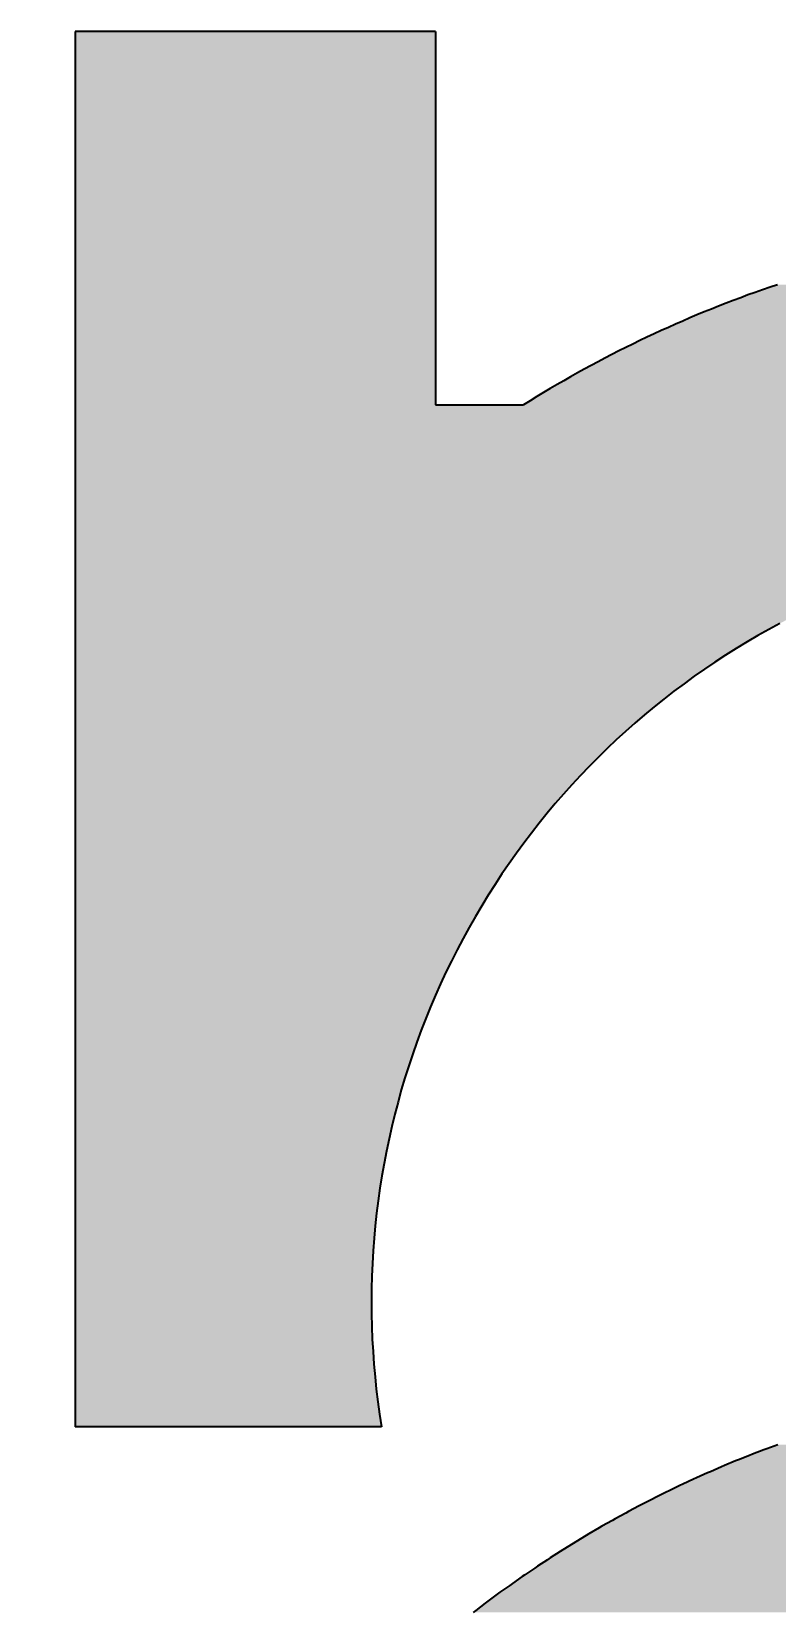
# Model space of a CAD drawing. Header units: inches. Extents: x -225 to -89, y -302 to -258.
# Drawn here: x -169.6341 to -169.5333, y -267.1781 to -266.9644 of the extents above; entities that cross this region are included whole.
import ezdxf

# ---------------------------------------------------------------- set-up
doc = ezdxf.new("R2010")
doc.units = ezdxf.units.IN
doc.header["$MEASUREMENT"] = 0
doc.layers.add('A-Elev-Line-01', color=252, linetype='Continuous', lineweight=35)

# ---------------------------------------------------------------- blocks, each defined once
blk = doc.blocks.new('*U15')
at = {"color": 40, "linetype": 'Continuous'}
for p, q in [((632.37, 1332.79), (632.37, 1303.07)), ((661.06, 1332.79), (661.06, 1303.07)), ((686.5, 1312.03), (685.91, 1311.82)), ((687.08, 1312.24), (686.5, 1312.03)), ((687.68, 1312.44), (687.08, 1312.24)), ((688.26, 1312.64), (687.68, 1312.44)), ((683.01, 1310.7), (682.43, 1310.47)), ((683.58, 1310.93), (683.01, 1310.7)), ((684.17, 1311.16), (683.58, 1310.93)), ((684.74, 1311.38), (684.17, 1311.16)), ((685.34, 1311.6), (684.74, 1311.38)), ((685.91, 1311.82), (685.34, 1311.6)), ((680.14, 1309.49), (679.58, 1309.24)), ((680.72, 1309.74), (680.14, 1309.49)), ((681.28, 1309.99), (680.72, 1309.74)), ((681.86, 1310.23), (681.28, 1309.99)), ((682.43, 1310.47), (681.86, 1310.23)), ((677.32, 1308.19), (676.75, 1307.91)), ((677.88, 1308.45), (677.32, 1308.19)), ((678.45, 1308.72), (677.88, 1308.45)), ((679, 1308.98), (678.45, 1308.72)), ((679.58, 1309.24), (679, 1308.98)), ((675.09, 1307.08), (674.53, 1306.79)), ((675.64, 1307.36), (675.09, 1307.08)), ((676.2, 1307.64), (675.64, 1307.36)), ((676.75, 1307.91), (676.2, 1307.64)), ((672.89, 1305.91), (672.34, 1305.61)), ((673.43, 1306.21), (672.89, 1305.91)), ((673.99, 1306.5), (673.43, 1306.21)), ((674.53, 1306.79), (673.99, 1306.5)), ((670.72, 1304.68), (670.18, 1304.37)), ((671.26, 1304.99), (670.72, 1304.68)), ((671.8, 1305.3), (671.26, 1304.99)), ((672.34, 1305.61), (671.8, 1305.3)), ((668.59, 1303.4), (668.05, 1303.07)), ((669.11, 1303.73), (668.59, 1303.4)), ((669.65, 1304.05), (669.11, 1303.73)), ((670.18, 1304.37), (669.65, 1304.05)), ((632.37, 1303.07), (632.37, 1302.74)), ((632.37, 1302.74), (632.37, 1302.07)), ((632.37, 1302.07), (632.37, 1301.38)), ((632.37, 1301.38), (632.37, 1300.67)), ((632.37, 1300.67), (632.37, 1299.96)), ((632.37, 1299.96), (632.37, 1299.23)), ((632.37, 1299.23), (632.37, 1298.49)), ((632.37, 1298.49), (632.37, 1297.73)), ((632.37, 1297.73), (632.37, 1296.96)), ((632.37, 1296.96), (632.37, 1296.18)), ((632.37, 1296.18), (632.37, 1295.39)), ((632.37, 1295.39), (632.37, 1294.58)), ((632.37, 1294.58), (632.37, 1293.76)), ((632.37, 1293.76), (632.37, 1292.93)), ((632.37, 1292.93), (632.37, 1292.82)), ((632.37, 1292.82), (632.37, 1292.81)), ((632.37, 1292.81), (632.37, 1292.79)), ((632.37, 1292.79), (632.37, 1292.75)), ((632.37, 1292.75), (632.37, 1292.7)), ((632.37, 1292.7), (632.37, 1292.63)), ((632.37, 1292.63), (632.37, 1292.54)), ((632.37, 1292.54), (632.37, 1292.44)), ((632.37, 1292.44), (632.37, 1292.32)), ((632.37, 1292.32), (632.37, 1292.18)), ((632.37, 1292.18), (632.37, 1292.03)), ((632.37, 1292.03), (632.37, 1291.86)), ((632.37, 1291.86), (632.37, 1291.68)), ((632.37, 1291.68), (632.37, 1291.48)), ((632.37, 1291.48), (632.37, 1291.26)), ((632.37, 1291.26), (632.37, 1291.03)), ((632.37, 1291.03), (632.37, 1290.78)), ((632.37, 1290.78), (632.37, 1290.52)), ((632.37, 1290.52), (632.37, 1290.24)), ((632.37, 1290.24), (632.37, 1289.94)), ((632.37, 1289.94), (632.37, 1289.63)), ((632.37, 1289.63), (632.37, 1289.3)), ((632.37, 1289.3), (632.37, 1288.96)), ((632.37, 1288.96), (632.37, 1288.6)), ((632.37, 1288.6), (632.37, 1288.23)), ((632.37, 1288.23), (632.37, 1287.84)), ((632.37, 1287.84), (632.37, 1287.44)), ((632.37, 1287.44), (632.37, 1287.02)), ((632.37, 1287.02), (632.37, 1286.58)), ((632.37, 1286.58), (632.37, 1286.14)), ((632.37, 1286.14), (632.37, 1285.67)), ((632.37, 1285.67), (632.37, 1285.19)), ((688.46, 1285.67), (687.58, 1285.19)), ((632.37, 1285.19), (632.37, 1284.7)), ((632.37, 1284.7), (632.37, 1284.2)), ((686.7, 1284.7), (685.84, 1284.2)), ((687.58, 1285.19), (686.7, 1284.7)), ((632.37, 1284.2), (632.37, 1283.68)), ((632.37, 1283.68), (632.37, 1283.14)), ((632.37, 1283.14), (632.37, 1282.59)), ((684.13, 1283.14), (683.29, 1282.59)), ((684.98, 1283.68), (684.13, 1283.14)), ((685.84, 1284.2), (684.98, 1283.68)), ((632.37, 1282.59), (632.37, 1282.03)), ((632.37, 1282.03), (632.37, 1281.46)), ((682.46, 1282.03), (681.64, 1281.46)), ((683.29, 1282.59), (682.46, 1282.03)), ((632.37, 1281.46), (632.37, 1280.87)), ((632.37, 1280.87), (632.37, 1280.27)), ((680.83, 1280.87), (680.03, 1280.27)), ((681.64, 1281.46), (680.83, 1280.87)), ((632.37, 1280.27), (632.37, 1279.65)), ((632.37, 1279.65), (632.37, 1279.02)), ((679.23, 1279.65), (678.45, 1279.02)), ((680.03, 1280.27), (679.23, 1279.65)), ((632.37, 1279.02), (632.37, 1278.38)), ((632.37, 1278.38), (632.37, 1277.73)), ((677.68, 1278.38), (676.92, 1277.73)), ((678.45, 1279.02), (677.68, 1278.38)), ((632.37, 1277.73), (632.37, 1277.07)), ((632.37, 1277.07), (632.37, 1276.39)), ((676.17, 1277.07), (675.43, 1276.39)), ((676.92, 1277.73), (676.17, 1277.07)), ((632.37, 1276.39), (632.37, 1275.7)), ((632.37, 1275.7), (632.37, 1275)), ((674.7, 1275.7), (673.99, 1275)), ((675.43, 1276.39), (674.7, 1275.7)), ((632.37, 1275), (632.37, 1274.28)), ((632.37, 1274.28), (632.37, 1273.56)), ((673.28, 1274.28), (672.59, 1273.56)), ((673.99, 1275), (673.28, 1274.28)), ((632.37, 1273.56), (632.37, 1272.82)), ((672.59, 1273.56), (671.91, 1272.82)), ((632.37, 1272.82), (632.37, 1272.08)), ((632.37, 1272.08), (632.37, 1271.32)), ((671.24, 1272.08), (670.58, 1271.32)), ((671.91, 1272.82), (671.24, 1272.08)), ((632.37, 1271.32), (632.37, 1270.55)), ((632.37, 1270.55), (632.37, 1269.77)), ((669.94, 1270.55), (669.3, 1269.77)), ((670.58, 1271.32), (669.94, 1270.55)), ((632.37, 1269.77), (632.37, 1268.98)), ((669.3, 1269.77), (668.69, 1268.98)), ((632.37, 1268.98), (632.37, 1268.18)), ((632.37, 1268.18), (632.37, 1267.37)), ((668.08, 1268.18), (667.49, 1267.37)), ((668.69, 1268.98), (668.08, 1268.18)), ((632.37, 1267.37), (632.37, 1266.56)), ((667.49, 1267.37), (666.91, 1266.56)), ((632.37, 1266.56), (632.37, 1265.73)), ((632.37, 1265.73), (632.37, 1264.89)), ((666.34, 1265.73), (665.79, 1264.89)), ((666.91, 1266.56), (666.34, 1265.73)), ((632.37, 1264.89), (632.37, 1264.04)), ((665.79, 1264.89), (665.25, 1264.04)), ((632.37, 1264.04), (632.37, 1263.19)), ((632.37, 1263.19), (632.37, 1262.33)), ((664.73, 1263.19), (664.22, 1262.33)), ((665.25, 1264.04), (664.73, 1263.19)), ((632.37, 1262.33), (632.37, 1261.45)), ((664.22, 1262.33), (663.72, 1261.45)), ((632.37, 1261.45), (632.37, 1260.58)), ((632.37, 1260.58), (632.37, 1259.69)), ((663.24, 1260.58), (662.77, 1259.69)), ((663.72, 1261.45), (663.24, 1260.58)), ((632.37, 1259.69), (632.37, 1258.79)), ((662.77, 1259.69), (662.32, 1258.79)), ((632.37, 1258.79), (632.37, 1257.89)), ((632.37, 1257.89), (632.37, 1256.98)), ((661.88, 1257.89), (661.46, 1256.98)), ((662.32, 1258.79), (661.88, 1257.89)), ((632.37, 1256.98), (632.37, 1256.07)), ((661.46, 1256.98), (661.05, 1256.07)), ((632.37, 1256.07), (632.37, 1255.14)), ((661.05, 1256.07), (660.66, 1255.14)), ((632.37, 1255.14), (632.37, 1254.21)), ((632.37, 1254.21), (632.37, 1253.28)), ((660.28, 1254.21), (659.92, 1253.28)), ((660.66, 1255.14), (660.28, 1254.21)), ((632.37, 1253.28), (632.37, 1252.34)), ((659.92, 1253.28), (659.57, 1252.34)), ((632.37, 1252.34), (632.37, 1251.39)), ((659.57, 1252.34), (659.24, 1251.39)), ((632.37, 1251.39), (632.37, 1250.44)), ((632.37, 1250.44), (632.37, 1249.48)), ((658.92, 1250.44), (658.62, 1249.48)), ((659.24, 1251.39), (658.92, 1250.44)), ((632.37, 1249.48), (632.37, 1248.52)), ((658.62, 1249.48), (658.33, 1248.52)), ((632.37, 1248.52), (632.37, 1247.56)), ((658.33, 1248.52), (658.07, 1247.56)), ((632.37, 1247.56), (632.37, 1246.59)), ((632.37, 1246.59), (632.37, 1245.61)), ((657.81, 1246.59), (657.57, 1245.61)), ((658.07, 1247.56), (657.81, 1246.59)), ((632.37, 1245.61), (632.37, 1244.63)), ((657.57, 1245.61), (657.35, 1244.63)), ((632.37, 1244.63), (632.37, 1243.65)), ((657.35, 1244.63), (657.15, 1243.65)), ((632.37, 1243.65), (632.37, 1242.67)), ((657.15, 1243.65), (656.96, 1242.67)), ((632.37, 1242.67), (632.37, 1241.68)), ((632.37, 1241.68), (632.37, 1240.69)), ((656.79, 1241.68), (656.63, 1240.69)), ((656.96, 1242.67), (656.79, 1241.68)), ((632.37, 1240.69), (632.37, 1239.7)), ((656.63, 1240.69), (656.49, 1239.7)), ((632.37, 1239.7), (632.37, 1238.7)), ((656.49, 1239.7), (656.36, 1238.7)), ((632.37, 1238.7), (632.37, 1237.71)), ((656.36, 1238.7), (656.26, 1237.71)), ((632.37, 1237.71), (632.37, 1236.71)), ((632.37, 1236.71), (632.37, 1235.71)), ((656.16, 1236.71), (656.09, 1235.71)), ((656.26, 1237.71), (656.16, 1236.71)), ((632.37, 1235.71), (632.37, 1234.71)), ((656.09, 1235.71), (656.03, 1234.71)), ((632.37, 1234.71), (632.37, 1233.7)), ((656.03, 1234.71), (655.99, 1233.7)), ((632.37, 1233.7), (632.37, 1232.7)), ((655.99, 1233.7), (655.96, 1232.7)), ((632.37, 1232.7), (632.37, 1231.7)), ((632.37, 1231.7), (632.37, 1230.7)), ((655.96, 1232.7), (655.95, 1231.7)), ((655.95, 1231.7), (655.96, 1230.7)), ((632.37, 1230.7), (632.37, 1229.69)), ((655.96, 1230.7), (655.98, 1229.69)), ((632.37, 1229.69), (632.37, 1228.69)), ((655.98, 1229.69), (656.02, 1228.69)), ((632.37, 1228.69), (632.37, 1227.69)), ((632.37, 1227.69), (632.37, 1226.69)), ((656.02, 1228.69), (656.08, 1227.69)), ((656.08, 1227.69), (656.15, 1226.69)), ((632.37, 1226.69), (632.37, 1225.69)), ((656.15, 1226.69), (656.24, 1225.69)), ((632.37, 1225.69), (632.37, 1224.69)), ((656.24, 1225.69), (656.34, 1224.69)), ((632.37, 1224.69), (632.37, 1223.7)), ((656.34, 1224.69), (656.46, 1223.7)), ((632.37, 1223.7), (632.37, 1222.7)), ((632.37, 1222.7), (632.37, 1221.71)), ((656.46, 1223.7), (656.6, 1222.7)), ((656.6, 1222.7), (656.76, 1221.71)), ((688.3, 1220.28), (687.41, 1219.95)), ((684.92, 1218.98), (684.04, 1218.61)), ((685.16, 1219.07), (684.92, 1218.98)), ((686.04, 1219.43), (685.16, 1219.07)), ((686.28, 1219.52), (686.04, 1219.43)), ((687.17, 1219.86), (686.28, 1219.52)), ((687.41, 1219.95), (687.17, 1219.86)), ((681.83, 1217.64), (681.59, 1217.53)), ((682.69, 1218.03), (681.83, 1217.64)), ((682.93, 1218.13), (682.69, 1218.03)), ((683.8, 1218.51), (682.93, 1218.13)), ((684.04, 1218.61), (683.8, 1218.51)), ((679.41, 1216.49), (678.56, 1216.07)), ((679.64, 1216.61), (679.41, 1216.49)), ((680.5, 1217.02), (679.64, 1216.61)), ((680.73, 1217.13), (680.5, 1217.02)), ((681.59, 1217.53), (680.73, 1217.13)), ((677.25, 1215.4), (676.41, 1214.95)), ((677.48, 1215.52), (677.25, 1215.4)), ((678.33, 1215.95), (677.48, 1215.52)), ((678.56, 1216.07), (678.33, 1215.95)), ((675.13, 1214.25), (674.3, 1213.78)), ((675.35, 1214.37), (675.13, 1214.25)), ((676.19, 1214.83), (675.35, 1214.37)), ((676.41, 1214.95), (676.19, 1214.83)), ((673.03, 1213.04), (672.22, 1212.55)), ((673.26, 1213.17), (673.03, 1213.04)), ((674.08, 1213.65), (673.26, 1213.17)), ((674.3, 1213.78), (674.08, 1213.65)), ((670.97, 1211.77), (670.17, 1211.26)), ((671.19, 1211.91), (670.97, 1211.77)), ((672, 1212.41), (671.19, 1211.91)), ((672.22, 1212.55), (672, 1212.41)), ((668.95, 1210.46), (668.16, 1209.92)), ((669.16, 1210.6), (668.95, 1210.46)), ((669.95, 1211.12), (669.16, 1210.6)), ((670.17, 1211.26), (669.95, 1211.12)), ((666.96, 1209.08), (666.18, 1208.53)), ((667.17, 1209.23), (666.96, 1209.08)), ((667.95, 1209.78), (667.17, 1209.23)), ((668.16, 1209.92), (667.95, 1209.78)), ((665, 1207.66), (664.25, 1207.08)), ((665.21, 1207.81), (665, 1207.66)), ((665.97, 1208.38), (665.21, 1207.81)), ((666.18, 1208.53), (665.97, 1208.38)), ((664.25, 1207.08), (664.04, 1206.93))]:
    blk.add_line(p, q, dxfattribs=at)
for points in [[(632.37, 1332.79), (632.37, 1303.07), (661.06, 1303.07)], [(686.5, 1312.03), (685.91, 1311.82), (751.16, 1311.82)], [(687.08, 1312.24), (686.5, 1312.03), (750.58, 1312.03)], [(687.68, 1312.44), (687.08, 1312.24), (749.99, 1312.24)], [(688.26, 1312.64), (687.68, 1312.44), (749.4, 1312.44)], [(683.01, 1310.7), (682.43, 1310.47), (754.64, 1310.47)], [(683.58, 1310.93), (683.01, 1310.7), (754.07, 1310.7)], [(684.17, 1311.16), (683.58, 1310.93), (753.49, 1310.93)], [(684.74, 1311.38), (684.17, 1311.16), (752.91, 1311.16)], [(685.34, 1311.6), (684.74, 1311.38), (752.32, 1311.38)], [(685.91, 1311.82), (685.34, 1311.6), (751.75, 1311.6)], [(680.14, 1309.49), (679.58, 1309.24), (757.5, 1309.24)], [(680.72, 1309.74), (680.14, 1309.49), (756.93, 1309.49)], [(681.28, 1309.99), (680.72, 1309.74), (756.36, 1309.74)], [(681.86, 1310.23), (681.28, 1309.99), (755.79, 1309.99)], [(682.43, 1310.47), (681.86, 1310.23), (755.22, 1310.23)], [(677.32, 1308.19), (676.75, 1307.91), (760.32, 1307.91)], [(677.88, 1308.45), (677.32, 1308.19), (759.76, 1308.19)], [(678.45, 1308.72), (677.88, 1308.45), (759.2, 1308.45)], [(679, 1308.98), (678.45, 1308.72), (758.63, 1308.72)], [(679.58, 1309.24), (679, 1308.98), (758.07, 1308.98)], [(675.09, 1307.08), (674.53, 1306.79), (762.54, 1306.79)], [(675.64, 1307.36), (675.09, 1307.08), (761.99, 1307.08)], [(676.2, 1307.64), (675.64, 1307.36), (761.43, 1307.36)], [(676.75, 1307.91), (676.2, 1307.64), (760.88, 1307.64)], [(672.89, 1305.91), (672.34, 1305.61), (764.73, 1305.61)], [(673.43, 1306.21), (672.89, 1305.91), (764.19, 1305.91)], [(673.99, 1306.5), (673.43, 1306.21), (763.64, 1306.21)], [(674.53, 1306.79), (673.99, 1306.5), (763.09, 1306.5)], [(670.72, 1304.68), (670.18, 1304.37), (766.89, 1304.37)], [(671.26, 1304.99), (670.72, 1304.68), (766.36, 1304.68)], [(671.8, 1305.3), (671.26, 1304.99), (765.81, 1304.99)], [(672.34, 1305.61), (671.8, 1305.3), (765.28, 1305.3)], [(668.59, 1303.4), (668.05, 1303.07), (769.02, 1303.07)], [(669.11, 1303.73), (668.59, 1303.4), (768.49, 1303.4)], [(669.65, 1304.05), (669.11, 1303.73), (767.96, 1303.73)], [(670.18, 1304.37), (669.65, 1304.05), (767.43, 1304.05)], [(632.37, 1303.07), (632.37, 1302.74), (769.54, 1302.74)], [(632.37, 1302.74), (632.37, 1302.07), (770.59, 1302.07)], [(632.37, 1302.07), (632.37, 1301.38), (771.63, 1301.38)], [(632.37, 1301.38), (632.37, 1300.67), (772.66, 1300.67)], [(632.37, 1300.67), (632.37, 1299.96), (773.67, 1299.96)], [(632.37, 1299.96), (632.37, 1299.23), (774.68, 1299.23)], [(632.37, 1299.23), (632.37, 1298.49), (775.68, 1298.49)], [(632.37, 1298.49), (632.37, 1297.73), (776.67, 1297.73)], [(632.37, 1297.73), (632.37, 1296.96), (777.65, 1296.96)], [(632.37, 1296.96), (632.37, 1296.18), (778.62, 1296.18)], [(632.37, 1296.18), (632.37, 1295.39), (779.58, 1295.39)], [(632.37, 1295.39), (632.37, 1294.58), (780.53, 1294.58)], [(632.37, 1294.58), (632.37, 1293.76), (781.47, 1293.76)], [(632.37, 1293.76), (632.37, 1292.93), (782.39, 1292.93)], [(632.37, 1292.93), (632.37, 1292.82), (782.52, 1292.82)], [(632.37, 1292.82), (632.37, 1292.81), (716.37, 1292.81)], [(632.37, 1292.81), (632.37, 1292.79), (715.37, 1292.79)], [(632.37, 1292.79), (632.37, 1292.75), (714.37, 1292.75)], [(632.37, 1292.75), (632.37, 1292.7), (713.36, 1292.7)], [(632.37, 1292.7), (632.37, 1292.63), (712.36, 1292.63)], [(632.37, 1292.63), (632.37, 1292.54), (711.36, 1292.54)], [(632.37, 1292.54), (632.37, 1292.44), (710.37, 1292.44)], [(632.37, 1292.44), (632.37, 1292.32), (709.37, 1292.32)], [(632.37, 1292.32), (632.37, 1292.18), (708.38, 1292.18)], [(632.37, 1292.18), (632.37, 1292.03), (707.39, 1292.03)], [(632.37, 1292.03), (632.37, 1291.86), (706.4, 1291.86)], [(632.37, 1291.86), (632.37, 1291.68), (705.41, 1291.68)], [(632.37, 1291.68), (632.37, 1291.48), (704.43, 1291.48)], [(632.37, 1291.48), (632.37, 1291.26), (703.45, 1291.26)], [(632.37, 1291.26), (632.37, 1291.03), (702.48, 1291.03)], [(632.37, 1291.03), (632.37, 1290.78), (701.5, 1290.78)], [(632.37, 1290.78), (632.37, 1290.52), (700.54, 1290.52)], [(632.37, 1290.52), (632.37, 1290.24), (699.57, 1290.24)], [(632.37, 1290.24), (632.37, 1289.94), (698.62, 1289.94)], [(632.37, 1289.94), (632.37, 1289.63), (697.66, 1289.63)], [(632.37, 1289.63), (632.37, 1289.3), (696.71, 1289.3)], [(632.37, 1289.3), (632.37, 1288.96), (695.77, 1288.96)], [(632.37, 1288.96), (632.37, 1288.6), (694.84, 1288.6)], [(632.37, 1288.6), (632.37, 1288.23), (693.9, 1288.23)], [(632.37, 1288.23), (632.37, 1287.84), (692.98, 1287.84)], [(632.37, 1287.84), (632.37, 1287.44), (692.06, 1287.44)], [(632.37, 1287.44), (632.37, 1287.02), (691.15, 1287.02)], [(632.37, 1287.02), (632.37, 1286.58), (690.25, 1286.58)], [(632.37, 1286.58), (632.37, 1286.14), (689.35, 1286.14)], [(632.37, 1286.14), (632.37, 1285.67), (688.46, 1285.67)], [(632.37, 1285.67), (632.37, 1285.19), (687.58, 1285.19)], [(632.37, 1285.19), (632.37, 1284.7), (686.7, 1284.7)], [(632.37, 1284.7), (632.37, 1284.2), (685.84, 1284.2)], [(632.37, 1284.2), (632.37, 1283.68), (684.98, 1283.68)], [(632.37, 1283.68), (632.37, 1283.14), (684.13, 1283.14)], [(632.37, 1283.14), (632.37, 1282.59), (683.29, 1282.59)], [(632.37, 1282.59), (632.37, 1282.03), (682.46, 1282.03)], [(632.37, 1282.03), (632.37, 1281.46), (681.64, 1281.46)], [(632.37, 1281.46), (632.37, 1280.87), (680.83, 1280.87)], [(632.37, 1280.87), (632.37, 1280.27), (680.03, 1280.27)], [(632.37, 1280.27), (632.37, 1279.65), (679.23, 1279.65)], [(632.37, 1279.65), (632.37, 1279.02), (678.45, 1279.02)], [(632.37, 1279.02), (632.37, 1278.38), (677.68, 1278.38)], [(632.37, 1278.38), (632.37, 1277.73), (676.92, 1277.73)], [(632.37, 1277.73), (632.37, 1277.07), (676.17, 1277.07)], [(632.37, 1277.07), (632.37, 1276.39), (675.43, 1276.39)], [(632.37, 1276.39), (632.37, 1275.7), (674.7, 1275.7)], [(632.37, 1275.7), (632.37, 1275), (673.99, 1275)], [(632.37, 1275), (632.37, 1274.28), (673.28, 1274.28)], [(632.37, 1274.28), (632.37, 1273.56), (672.59, 1273.56)], [(632.37, 1273.56), (632.37, 1272.82), (671.91, 1272.82)], [(632.37, 1272.82), (632.37, 1272.08), (671.24, 1272.08)], [(632.37, 1272.08), (632.37, 1271.32), (670.58, 1271.32)], [(632.37, 1271.32), (632.37, 1270.55), (669.94, 1270.55)], [(632.37, 1270.55), (632.37, 1269.77), (669.3, 1269.77)], [(632.37, 1269.77), (632.37, 1268.98), (668.69, 1268.98)], [(632.37, 1268.98), (632.37, 1268.18), (668.08, 1268.18)], [(632.37, 1268.18), (632.37, 1267.37), (667.49, 1267.37)], [(632.37, 1267.37), (632.37, 1266.56), (666.91, 1266.56)], [(632.37, 1266.56), (632.37, 1265.73), (666.34, 1265.73)], [(632.37, 1265.73), (632.37, 1264.89), (665.79, 1264.89)], [(632.37, 1264.89), (632.37, 1264.04), (665.25, 1264.04)], [(632.37, 1264.04), (632.37, 1263.19), (664.73, 1263.19)], [(632.37, 1263.19), (632.37, 1262.33), (664.22, 1262.33)], [(632.37, 1262.33), (632.37, 1261.45), (663.72, 1261.45)], [(632.37, 1261.45), (632.37, 1260.58), (663.24, 1260.58)], [(632.37, 1260.58), (632.37, 1259.69), (662.77, 1259.69)], [(632.37, 1259.69), (632.37, 1258.79), (662.32, 1258.79)], [(632.37, 1258.79), (632.37, 1257.89), (661.88, 1257.89)], [(632.37, 1257.89), (632.37, 1256.98), (661.46, 1256.98)], [(632.37, 1256.98), (632.37, 1256.07), (661.05, 1256.07)], [(632.37, 1256.07), (632.37, 1255.14), (660.66, 1255.14)], [(632.37, 1255.14), (632.37, 1254.21), (660.28, 1254.21)], [(632.37, 1254.21), (632.37, 1253.28), (659.92, 1253.28)], [(632.37, 1253.28), (632.37, 1252.34), (659.57, 1252.34)], [(632.37, 1252.34), (632.37, 1251.39), (659.24, 1251.39)], [(632.37, 1251.39), (632.37, 1250.44), (658.92, 1250.44)], [(632.37, 1250.44), (632.37, 1249.48), (658.62, 1249.48)], [(632.37, 1249.48), (632.37, 1248.52), (658.33, 1248.52)], [(632.37, 1248.52), (632.37, 1247.56), (658.07, 1247.56)], [(632.37, 1247.56), (632.37, 1246.59), (657.81, 1246.59)], [(632.37, 1246.59), (632.37, 1245.61), (657.57, 1245.61)], [(632.37, 1245.61), (632.37, 1244.63), (657.35, 1244.63)], [(632.37, 1244.63), (632.37, 1243.65), (657.15, 1243.65)], [(632.37, 1243.65), (632.37, 1242.67), (656.96, 1242.67)], [(632.37, 1242.67), (632.37, 1241.68), (656.79, 1241.68)], [(632.37, 1241.68), (632.37, 1240.69), (656.63, 1240.69)], [(632.37, 1240.69), (632.37, 1239.7), (656.49, 1239.7)], [(632.37, 1239.7), (632.37, 1238.7), (656.36, 1238.7)], [(632.37, 1238.7), (632.37, 1237.71), (656.26, 1237.71)], [(632.37, 1237.71), (632.37, 1236.71), (656.16, 1236.71)], [(632.37, 1236.71), (632.37, 1235.71), (656.09, 1235.71)], [(632.37, 1235.71), (632.37, 1234.71), (656.03, 1234.71)], [(632.37, 1234.71), (632.37, 1233.7), (655.99, 1233.7)], [(632.37, 1233.7), (632.37, 1232.7), (655.96, 1232.7)], [(632.37, 1232.7), (632.37, 1231.7), (655.95, 1231.7)], [(632.37, 1231.7), (632.37, 1230.7), (655.96, 1230.7)], [(632.37, 1230.7), (632.37, 1229.69), (655.98, 1229.69)], [(632.37, 1229.69), (632.37, 1228.69), (656.02, 1228.69)], [(632.37, 1228.69), (632.37, 1227.69), (656.08, 1227.69)], [(632.37, 1227.69), (632.37, 1226.69), (656.15, 1226.69)], [(632.37, 1226.69), (632.37, 1225.69), (656.24, 1225.69)], [(632.37, 1225.69), (632.37, 1224.69), (656.34, 1224.69)], [(632.37, 1224.69), (632.37, 1223.7), (656.46, 1223.7)], [(632.37, 1223.7), (632.37, 1222.7), (656.6, 1222.7)], [(632.37, 1222.7), (632.37, 1221.71), (656.76, 1221.71)], [(688.3, 1220.28), (687.41, 1219.95), (751.03, 1219.95)], [(684.92, 1218.98), (684.04, 1218.61), (754.4, 1218.61)], [(685.16, 1219.07), (684.92, 1218.98), (753.52, 1218.98)], [(686.04, 1219.43), (685.16, 1219.07), (753.29, 1219.07)], [(686.28, 1219.52), (686.04, 1219.43), (752.4, 1219.43)], [(687.17, 1219.86), (686.28, 1219.52), (752.16, 1219.52)], [(687.41, 1219.95), (687.17, 1219.86), (751.27, 1219.86)], [(681.83, 1217.64), (681.59, 1217.53), (756.85, 1217.53)], [(682.69, 1218.03), (681.83, 1217.64), (756.62, 1217.64)], [(682.93, 1218.13), (682.69, 1218.03), (755.74, 1218.03)], [(683.8, 1218.51), (682.93, 1218.13), (755.51, 1218.13)], [(684.04, 1218.61), (683.8, 1218.51), (754.63, 1218.51)], [(679.41, 1216.49), (678.56, 1216.07), (759.89, 1216.07)], [(679.64, 1216.61), (679.41, 1216.49), (759.03, 1216.49)], [(680.5, 1217.02), (679.64, 1216.61), (758.8, 1216.61)], [(680.73, 1217.13), (680.5, 1217.02), (757.94, 1217.02)], [(681.59, 1217.53), (680.73, 1217.13), (757.71, 1217.13)], [(677.25, 1215.4), (676.41, 1214.95), (762.03, 1214.95)], [(677.48, 1215.52), (677.25, 1215.4), (761.19, 1215.4)], [(678.33, 1215.95), (677.48, 1215.52), (760.96, 1215.52)], [(678.56, 1216.07), (678.33, 1215.95), (760.11, 1215.95)], [(675.13, 1214.25), (674.3, 1213.78), (764.14, 1213.78)], [(675.35, 1214.37), (675.13, 1214.25), (763.31, 1214.25)], [(676.19, 1214.83), (675.35, 1214.37), (763.09, 1214.37)], [(676.41, 1214.95), (676.19, 1214.83), (762.25, 1214.83)], [(673.03, 1213.04), (672.22, 1212.55), (766.22, 1212.55)], [(673.26, 1213.17), (673.03, 1213.04), (765.41, 1213.04)], [(674.08, 1213.65), (673.26, 1213.17), (765.19, 1213.17)], [(674.3, 1213.78), (674.08, 1213.65), (764.36, 1213.65)], [(670.97, 1211.77), (670.17, 1211.26), (768.27, 1211.26)], [(671.19, 1211.91), (670.97, 1211.77), (767.47, 1211.77)], [(672, 1212.41), (671.19, 1211.91), (767.25, 1211.91)], [(672.22, 1212.55), (672, 1212.41), (766.44, 1212.41)], [(668.95, 1210.46), (668.16, 1209.92), (770.28, 1209.92)], [(669.16, 1210.6), (668.95, 1210.46), (769.49, 1210.46)], [(669.95, 1211.12), (669.16, 1210.6), (769.28, 1210.6)], [(670.17, 1211.26), (669.95, 1211.12), (768.48, 1211.12)], [(666.96, 1209.08), (666.18, 1208.53), (772.26, 1208.53)], [(667.17, 1209.23), (666.96, 1209.08), (771.48, 1209.08)], [(667.95, 1209.78), (667.17, 1209.23), (771.28, 1209.23)], [(668.16, 1209.92), (667.95, 1209.78), (770.49, 1209.78)], [(665, 1207.66), (664.25, 1207.08), (774.2, 1207.08)], [(665.21, 1207.81), (665, 1207.66), (773.44, 1207.66)], [(665.97, 1208.38), (665.21, 1207.81), (773.23, 1207.81)], [(666.18, 1208.53), (665.97, 1208.38), (772.46, 1208.38)], [(664.25, 1207.08), (664.04, 1206.93), (806.94, 1206.93)]]:
    blk.add_solid(points, dxfattribs=at)
at = {"color": 40, "linetype": 'Continuous', "extrusion": (0, 0, -1)}
for points in [[(-632.37, 1332.79), (-661.06, 1332.79), (-661.06, 1303.07)], [(-686.5, 1312.03), (-750.58, 1312.03), (-751.16, 1311.82)], [(-687.08, 1312.24), (-749.99, 1312.24), (-750.58, 1312.03)], [(-687.68, 1312.44), (-749.4, 1312.44), (-749.99, 1312.24)], [(-683.01, 1310.7), (-754.07, 1310.7), (-754.64, 1310.47)], [(-683.58, 1310.93), (-753.49, 1310.93), (-754.07, 1310.7)], [(-684.17, 1311.16), (-752.91, 1311.16), (-753.49, 1310.93)], [(-684.74, 1311.38), (-752.32, 1311.38), (-752.91, 1311.16)], [(-685.34, 1311.6), (-751.75, 1311.6), (-752.32, 1311.38)], [(-685.91, 1311.82), (-751.16, 1311.82), (-751.75, 1311.6)], [(-680.14, 1309.49), (-756.93, 1309.49), (-757.5, 1309.24)], [(-680.72, 1309.74), (-756.36, 1309.74), (-756.93, 1309.49)], [(-681.28, 1309.99), (-755.79, 1309.99), (-756.36, 1309.74)], [(-681.86, 1310.23), (-755.22, 1310.23), (-755.79, 1309.99)], [(-682.43, 1310.47), (-754.64, 1310.47), (-755.22, 1310.23)], [(-677.32, 1308.19), (-759.76, 1308.19), (-760.32, 1307.91)], [(-677.88, 1308.45), (-759.2, 1308.45), (-759.76, 1308.19)], [(-678.45, 1308.72), (-758.63, 1308.72), (-759.2, 1308.45)], [(-679, 1308.98), (-758.07, 1308.98), (-758.63, 1308.72)], [(-679.58, 1309.24), (-757.5, 1309.24), (-758.07, 1308.98)], [(-675.09, 1307.08), (-761.99, 1307.08), (-762.54, 1306.79)], [(-675.64, 1307.36), (-761.43, 1307.36), (-761.99, 1307.08)], [(-676.2, 1307.64), (-760.88, 1307.64), (-761.43, 1307.36)], [(-676.75, 1307.91), (-760.32, 1307.91), (-760.88, 1307.64)], [(-672.89, 1305.91), (-764.19, 1305.91), (-764.73, 1305.61)], [(-673.43, 1306.21), (-763.64, 1306.21), (-764.19, 1305.91)], [(-673.99, 1306.5), (-763.09, 1306.5), (-763.64, 1306.21)], [(-674.53, 1306.79), (-762.54, 1306.79), (-763.09, 1306.5)], [(-670.72, 1304.68), (-766.36, 1304.68), (-766.89, 1304.37)], [(-671.26, 1304.99), (-765.81, 1304.99), (-766.36, 1304.68)], [(-671.8, 1305.3), (-765.28, 1305.3), (-765.81, 1304.99)], [(-672.34, 1305.61), (-764.73, 1305.61), (-765.28, 1305.3)], [(-668.59, 1303.4), (-768.49, 1303.4), (-769.02, 1303.07)], [(-669.11, 1303.73), (-767.96, 1303.73), (-768.49, 1303.4)], [(-669.65, 1304.05), (-767.43, 1304.05), (-767.96, 1303.73)], [(-670.18, 1304.37), (-766.89, 1304.37), (-767.43, 1304.05)], [(-632.37, 1303.07), (-769.02, 1303.07), (-769.54, 1302.74)], [(-632.37, 1302.74), (-769.54, 1302.74), (-770.59, 1302.07)], [(-632.37, 1302.07), (-770.59, 1302.07), (-771.63, 1301.38)], [(-632.37, 1301.38), (-771.63, 1301.38), (-772.66, 1300.67)], [(-632.37, 1300.67), (-772.66, 1300.67), (-773.67, 1299.96)], [(-632.37, 1299.96), (-773.67, 1299.96), (-774.68, 1299.23)], [(-632.37, 1299.23), (-774.68, 1299.23), (-775.68, 1298.49)], [(-632.37, 1298.49), (-775.68, 1298.49), (-776.67, 1297.73)], [(-632.37, 1297.73), (-776.67, 1297.73), (-777.65, 1296.96)], [(-632.37, 1296.96), (-777.65, 1296.96), (-778.62, 1296.18)], [(-632.37, 1296.18), (-778.62, 1296.18), (-779.58, 1295.39)], [(-632.37, 1295.39), (-779.58, 1295.39), (-780.53, 1294.58)], [(-632.37, 1294.58), (-780.53, 1294.58), (-781.47, 1293.76)], [(-632.37, 1293.76), (-781.47, 1293.76), (-782.39, 1292.93)], [(-632.37, 1292.93), (-782.39, 1292.93), (-782.52, 1292.82)], [(-632.37, 1292.82), (-717.37, 1292.82), (-716.37, 1292.81)], [(-632.37, 1292.81), (-716.37, 1292.81), (-715.37, 1292.79)], [(-632.37, 1292.79), (-715.37, 1292.79), (-714.37, 1292.75)], [(-632.37, 1292.75), (-714.37, 1292.75), (-713.36, 1292.7)], [(-632.37, 1292.7), (-713.36, 1292.7), (-712.36, 1292.63)], [(-632.37, 1292.63), (-712.36, 1292.63), (-711.36, 1292.54)], [(-632.37, 1292.54), (-711.36, 1292.54), (-710.37, 1292.44)], [(-632.37, 1292.44), (-710.37, 1292.44), (-709.37, 1292.32)], [(-632.37, 1292.32), (-709.37, 1292.32), (-708.38, 1292.18)], [(-632.37, 1292.18), (-708.38, 1292.18), (-707.39, 1292.03)], [(-632.37, 1292.03), (-707.39, 1292.03), (-706.4, 1291.86)], [(-632.37, 1291.86), (-706.4, 1291.86), (-705.41, 1291.68)], [(-632.37, 1291.68), (-705.41, 1291.68), (-704.43, 1291.48)], [(-632.37, 1291.48), (-704.43, 1291.48), (-703.45, 1291.26)], [(-632.37, 1291.26), (-703.45, 1291.26), (-702.48, 1291.03)], [(-632.37, 1291.03), (-702.48, 1291.03), (-701.5, 1290.78)], [(-632.37, 1290.78), (-701.5, 1290.78), (-700.54, 1290.52)], [(-632.37, 1290.52), (-700.54, 1290.52), (-699.57, 1290.24)], [(-632.37, 1290.24), (-699.57, 1290.24), (-698.62, 1289.94)], [(-632.37, 1289.94), (-698.62, 1289.94), (-697.66, 1289.63)], [(-632.37, 1289.63), (-697.66, 1289.63), (-696.71, 1289.3)], [(-632.37, 1289.3), (-696.71, 1289.3), (-695.77, 1288.96)], [(-632.37, 1288.96), (-695.77, 1288.96), (-694.84, 1288.6)], [(-632.37, 1288.6), (-694.84, 1288.6), (-693.9, 1288.23)], [(-632.37, 1288.23), (-693.9, 1288.23), (-692.98, 1287.84)], [(-632.37, 1287.84), (-692.98, 1287.84), (-692.06, 1287.44)], [(-632.37, 1287.44), (-692.06, 1287.44), (-691.15, 1287.02)], [(-632.37, 1287.02), (-691.15, 1287.02), (-690.25, 1286.58)], [(-632.37, 1286.58), (-690.25, 1286.58), (-689.35, 1286.14)], [(-632.37, 1286.14), (-689.35, 1286.14), (-688.46, 1285.67)], [(-632.37, 1285.67), (-688.46, 1285.67), (-687.58, 1285.19)], [(-632.37, 1285.19), (-687.58, 1285.19), (-686.7, 1284.7)], [(-632.37, 1284.7), (-686.7, 1284.7), (-685.84, 1284.2)], [(-632.37, 1284.2), (-685.84, 1284.2), (-684.98, 1283.68)], [(-632.37, 1283.68), (-684.98, 1283.68), (-684.13, 1283.14)], [(-632.37, 1283.14), (-684.13, 1283.14), (-683.29, 1282.59)], [(-632.37, 1282.59), (-683.29, 1282.59), (-682.46, 1282.03)], [(-632.37, 1282.03), (-682.46, 1282.03), (-681.64, 1281.46)], [(-632.37, 1281.46), (-681.64, 1281.46), (-680.83, 1280.87)], [(-632.37, 1280.87), (-680.83, 1280.87), (-680.03, 1280.27)], [(-632.37, 1280.27), (-680.03, 1280.27), (-679.23, 1279.65)], [(-632.37, 1279.65), (-679.23, 1279.65), (-678.45, 1279.02)], [(-632.37, 1279.02), (-678.45, 1279.02), (-677.68, 1278.38)], [(-632.37, 1278.38), (-677.68, 1278.38), (-676.92, 1277.73)], [(-632.37, 1277.73), (-676.92, 1277.73), (-676.17, 1277.07)], [(-632.37, 1277.07), (-676.17, 1277.07), (-675.43, 1276.39)], [(-632.37, 1276.39), (-675.43, 1276.39), (-674.7, 1275.7)], [(-632.37, 1275.7), (-674.7, 1275.7), (-673.99, 1275)], [(-632.37, 1275), (-673.99, 1275), (-673.28, 1274.28)], [(-632.37, 1274.28), (-673.28, 1274.28), (-672.59, 1273.56)], [(-632.37, 1273.56), (-672.59, 1273.56), (-671.91, 1272.82)], [(-632.37, 1272.82), (-671.91, 1272.82), (-671.24, 1272.08)], [(-632.37, 1272.08), (-671.24, 1272.08), (-670.58, 1271.32)], [(-632.37, 1271.32), (-670.58, 1271.32), (-669.94, 1270.55)], [(-632.37, 1270.55), (-669.94, 1270.55), (-669.3, 1269.77)], [(-632.37, 1269.77), (-669.3, 1269.77), (-668.69, 1268.98)], [(-632.37, 1268.98), (-668.69, 1268.98), (-668.08, 1268.18)], [(-632.37, 1268.18), (-668.08, 1268.18), (-667.49, 1267.37)], [(-632.37, 1267.37), (-667.49, 1267.37), (-666.91, 1266.56)], [(-632.37, 1266.56), (-666.91, 1266.56), (-666.34, 1265.73)], [(-632.37, 1265.73), (-666.34, 1265.73), (-665.79, 1264.89)], [(-632.37, 1264.89), (-665.79, 1264.89), (-665.25, 1264.04)], [(-632.37, 1264.04), (-665.25, 1264.04), (-664.73, 1263.19)], [(-632.37, 1263.19), (-664.73, 1263.19), (-664.22, 1262.33)], [(-632.37, 1262.33), (-664.22, 1262.33), (-663.72, 1261.45)], [(-632.37, 1261.45), (-663.72, 1261.45), (-663.24, 1260.58)], [(-632.37, 1260.58), (-663.24, 1260.58), (-662.77, 1259.69)], [(-632.37, 1259.69), (-662.77, 1259.69), (-662.32, 1258.79)], [(-632.37, 1258.79), (-662.32, 1258.79), (-661.88, 1257.89)], [(-632.37, 1257.89), (-661.88, 1257.89), (-661.46, 1256.98)], [(-632.37, 1256.98), (-661.46, 1256.98), (-661.05, 1256.07)], [(-632.37, 1256.07), (-661.05, 1256.07), (-660.66, 1255.14)], [(-632.37, 1255.14), (-660.66, 1255.14), (-660.28, 1254.21)], [(-632.37, 1254.21), (-660.28, 1254.21), (-659.92, 1253.28)], [(-632.37, 1253.28), (-659.92, 1253.28), (-659.57, 1252.34)], [(-632.37, 1252.34), (-659.57, 1252.34), (-659.24, 1251.39)], [(-632.37, 1251.39), (-659.24, 1251.39), (-658.92, 1250.44)], [(-632.37, 1250.44), (-658.92, 1250.44), (-658.62, 1249.48)], [(-632.37, 1249.48), (-658.62, 1249.48), (-658.33, 1248.52)], [(-632.37, 1248.52), (-658.33, 1248.52), (-658.07, 1247.56)], [(-632.37, 1247.56), (-658.07, 1247.56), (-657.81, 1246.59)], [(-632.37, 1246.59), (-657.81, 1246.59), (-657.57, 1245.61)], [(-632.37, 1245.61), (-657.57, 1245.61), (-657.35, 1244.63)], [(-632.37, 1244.63), (-657.35, 1244.63), (-657.15, 1243.65)], [(-632.37, 1243.65), (-657.15, 1243.65), (-656.96, 1242.67)], [(-632.37, 1242.67), (-656.96, 1242.67), (-656.79, 1241.68)], [(-632.37, 1241.68), (-656.79, 1241.68), (-656.63, 1240.69)], [(-632.37, 1240.69), (-656.63, 1240.69), (-656.49, 1239.7)], [(-632.37, 1239.7), (-656.49, 1239.7), (-656.36, 1238.7)], [(-632.37, 1238.7), (-656.36, 1238.7), (-656.26, 1237.71)], [(-632.37, 1237.71), (-656.26, 1237.71), (-656.16, 1236.71)], [(-632.37, 1236.71), (-656.16, 1236.71), (-656.09, 1235.71)], [(-632.37, 1235.71), (-656.09, 1235.71), (-656.03, 1234.71)], [(-632.37, 1234.71), (-656.03, 1234.71), (-655.99, 1233.7)], [(-632.37, 1233.7), (-655.99, 1233.7), (-655.96, 1232.7)], [(-632.37, 1232.7), (-655.96, 1232.7), (-655.95, 1231.7)], [(-632.37, 1231.7), (-655.95, 1231.7), (-655.96, 1230.7)], [(-632.37, 1230.7), (-655.96, 1230.7), (-655.98, 1229.69)], [(-632.37, 1229.69), (-655.98, 1229.69), (-656.02, 1228.69)], [(-632.37, 1228.69), (-656.02, 1228.69), (-656.08, 1227.69)], [(-632.37, 1227.69), (-656.08, 1227.69), (-656.15, 1226.69)], [(-632.37, 1226.69), (-656.15, 1226.69), (-656.24, 1225.69)], [(-632.37, 1225.69), (-656.24, 1225.69), (-656.34, 1224.69)], [(-632.37, 1224.69), (-656.34, 1224.69), (-656.46, 1223.7)], [(-632.37, 1223.7), (-656.46, 1223.7), (-656.6, 1222.7)], [(-632.37, 1222.7), (-656.6, 1222.7), (-656.76, 1221.71)], [(-684.92, 1218.98), (-753.52, 1218.98), (-754.4, 1218.61)], [(-685.16, 1219.07), (-753.29, 1219.07), (-753.52, 1218.98)], [(-686.04, 1219.43), (-752.4, 1219.43), (-753.29, 1219.07)], [(-686.28, 1219.52), (-752.16, 1219.52), (-752.4, 1219.43)], [(-687.17, 1219.86), (-751.27, 1219.86), (-752.16, 1219.52)], [(-687.41, 1219.95), (-751.03, 1219.95), (-751.27, 1219.86)], [(-681.83, 1217.64), (-756.62, 1217.64), (-756.85, 1217.53)], [(-682.69, 1218.03), (-755.74, 1218.03), (-756.62, 1217.64)], [(-682.93, 1218.13), (-755.51, 1218.13), (-755.74, 1218.03)], [(-683.8, 1218.51), (-754.63, 1218.51), (-755.51, 1218.13)], [(-684.04, 1218.61), (-754.4, 1218.61), (-754.63, 1218.51)], [(-679.41, 1216.49), (-759.03, 1216.49), (-759.89, 1216.07)], [(-679.64, 1216.61), (-758.8, 1216.61), (-759.03, 1216.49)], [(-680.5, 1217.02), (-757.94, 1217.02), (-758.8, 1216.61)], [(-680.73, 1217.13), (-757.71, 1217.13), (-757.94, 1217.02)], [(-681.59, 1217.53), (-756.85, 1217.53), (-757.71, 1217.13)], [(-677.25, 1215.4), (-761.19, 1215.4), (-762.03, 1214.95)], [(-677.48, 1215.52), (-760.96, 1215.52), (-761.19, 1215.4)], [(-678.33, 1215.95), (-760.11, 1215.95), (-760.96, 1215.52)], [(-678.56, 1216.07), (-759.89, 1216.07), (-760.11, 1215.95)], [(-675.13, 1214.25), (-763.31, 1214.25), (-764.14, 1213.78)], [(-675.35, 1214.37), (-763.09, 1214.37), (-763.31, 1214.25)], [(-676.19, 1214.83), (-762.25, 1214.83), (-763.09, 1214.37)], [(-676.41, 1214.95), (-762.03, 1214.95), (-762.25, 1214.83)], [(-673.03, 1213.04), (-765.41, 1213.04), (-766.22, 1212.55)], [(-673.26, 1213.17), (-765.19, 1213.17), (-765.41, 1213.04)], [(-674.08, 1213.65), (-764.36, 1213.65), (-765.19, 1213.17)], [(-674.3, 1213.78), (-764.14, 1213.78), (-764.36, 1213.65)], [(-670.97, 1211.77), (-767.47, 1211.77), (-768.27, 1211.26)], [(-671.19, 1211.91), (-767.25, 1211.91), (-767.47, 1211.77)], [(-672, 1212.41), (-766.44, 1212.41), (-767.25, 1211.91)], [(-672.22, 1212.55), (-766.22, 1212.55), (-766.44, 1212.41)], [(-668.95, 1210.46), (-769.49, 1210.46), (-770.28, 1209.92)], [(-669.16, 1210.6), (-769.28, 1210.6), (-769.49, 1210.46)], [(-669.95, 1211.12), (-768.48, 1211.12), (-769.28, 1210.6)], [(-670.17, 1211.26), (-768.27, 1211.26), (-768.48, 1211.12)], [(-666.96, 1209.08), (-771.48, 1209.08), (-772.26, 1208.53)], [(-667.17, 1209.23), (-771.28, 1209.23), (-771.48, 1209.08)], [(-667.95, 1209.78), (-770.49, 1209.78), (-771.28, 1209.23)], [(-668.16, 1209.92), (-770.28, 1209.92), (-770.49, 1209.78)], [(-665, 1207.66), (-773.44, 1207.66), (-774.2, 1207.08)], [(-665.21, 1207.81), (-773.23, 1207.81), (-773.44, 1207.66)], [(-665.97, 1208.38), (-772.46, 1208.38), (-773.23, 1207.81)], [(-666.18, 1208.53), (-772.26, 1208.53), (-772.46, 1208.38)], [(-664.25, 1207.08), (-806.94, 1207.08), (-806.94, 1206.93)]]:
    blk.add_solid(points, dxfattribs=at)
blk = doc.blocks.new('144')
at = {"color": 40}
for p, q in [((-316.7772, 40.55243), (-316.82594, 40.55243)), ((-316.82594, 40.55243), (-316.82594, 40.36372)), ((-316.7772, 40.55243), (-316.7772, 40.50194)), ((-316.7772, 40.50194), (-316.76531, 40.50194)), ((-316.82594, 40.36372), (-316.78451, 40.36372))]:
    blk.add_line(p, q, dxfattribs=at)
at = {"color": 40, "linetype": 'Continuous', "xscale": 0.0016989692132326, "yscale": 0.0016989692132326, "zscale": 0.0016989692132326}
blk.add_blockref('*U15', (-317.90032, 38.28806), dxfattribs=at)

msp = doc.modelspace()

# ---------------------------------------------------------------- block references
at = {"layer": 'A-Elev-Line-01'}
msp.add_blockref('144', (147.19772, -307.51684), dxfattribs=at)

doc.saveas('drawing.dxf')
